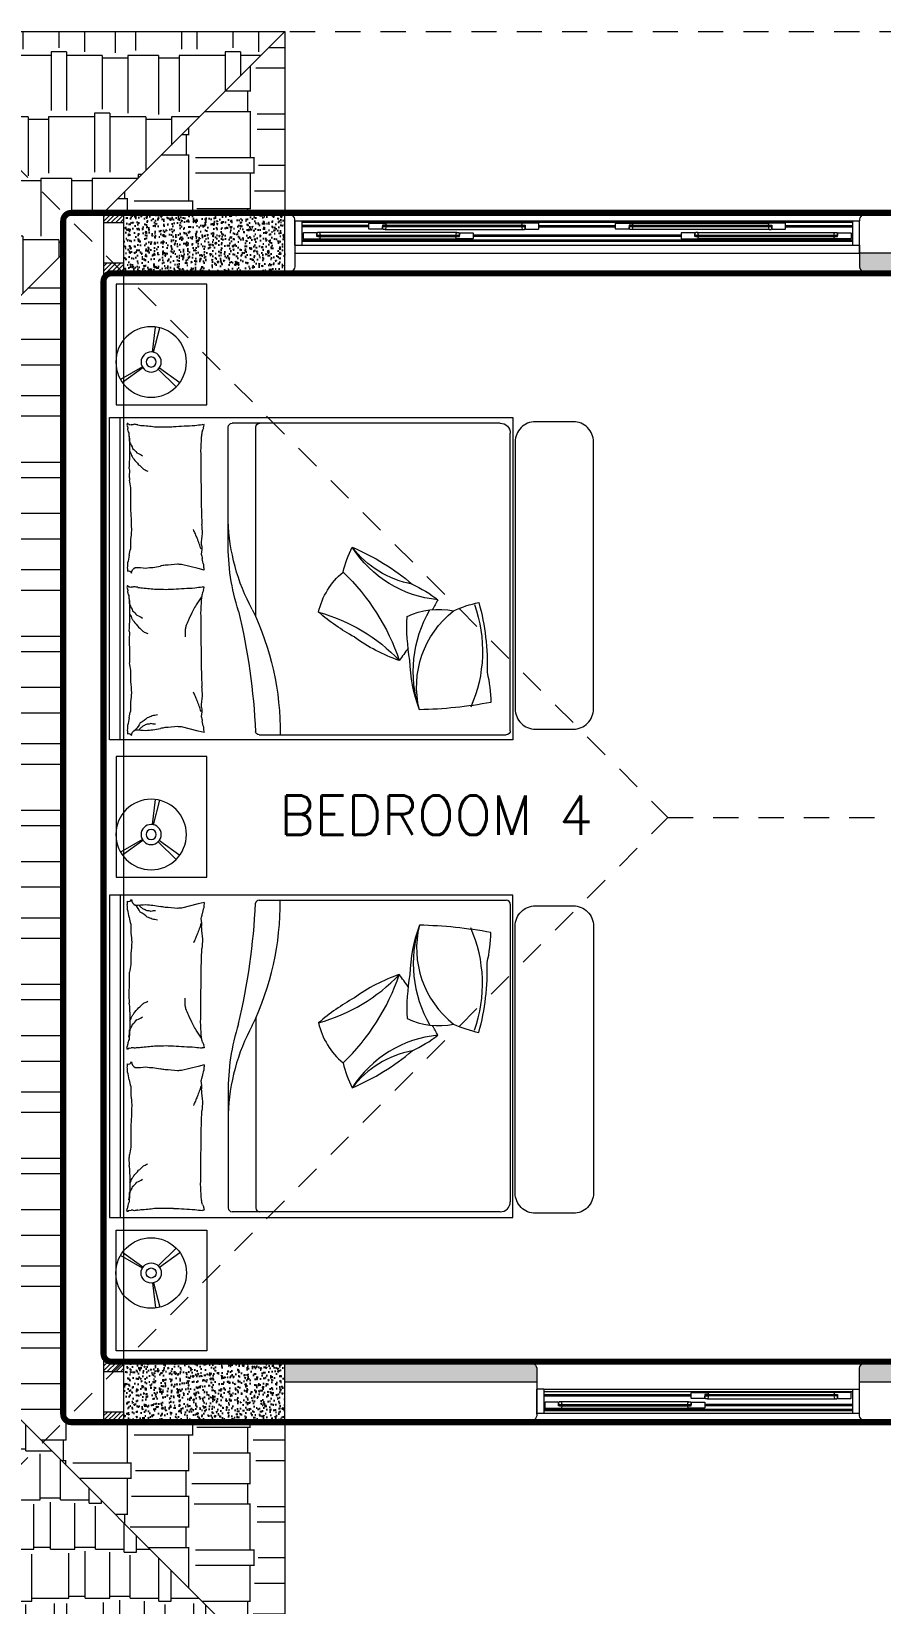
# Model space of a CAD drawing. Header units: metres. Extents: x 14 to 11050, y -346 to 476.
# Drawn here: x 208.15 to 212.37, y -204.95 to -197.15 of the extents above; entities that cross this region are included whole.
import ezdxf

# ---------------------------------------------------------------- set-up
doc = ezdxf.new("R2010")
doc.units = ezdxf.units.M
for name, pattern in [('0', [0]), ('CONTINU', [0]), ('CONTINUA', [0]), ('HIDDEN2', [0.1875, 0.125, -0.0625])]:
    doc.linetypes.add(name, pattern=pattern)
doc.layers.get('0').update_dxf_attribs({"color": 250, "linetype": '0', "lineweight": 20})
for name, color, linetype, lineweight in [('A-DOOR', 35, 'Continuous', 5), ('A-WALL', 250, 'Continuous', 20), ('baños', 140, 'Continuous', 0), ('Columnas', 7, 'Continuous', 18), ('cristales', 131, 'Continuous', 0), ('MOBILIARIOS', 252, 'Continuous', 0), ('piso', 253, 'Continuous', 0), ('PLF 01', 252, 'Continuous', 9), ('textos', 7, 'Continuous', 0)]:
    doc.layers.add(name, color=color, linetype=linetype, lineweight=lineweight)
doc.layers.add('HATCH', color=8, linetype='Continuous')
doc.layers.add('RELLENO SECCION', color=8, linetype='Continuous', lineweight=0, transparency=0.4)
for name, color, linetype, lineweight, true_color in [('REVESTIMIENTO EXTERIOR', 7, 'Continuous', 5, 0xffdebd), ('Techos 1', 7, 'HIDDEN2', 9, 0x42391a), ('Techos 2do', 7, 'CONTINUA', 5, 0x42391a)]:
    doc.layers.add(name, color=color, linetype=linetype, lineweight=lineweight, true_color=true_color)
doc.styles.get("Standard").update_dxf_attribs({"font": 'arial.ttf', "height": 0.1875})
pattern_1 = [(50, (114.33107, 55.238796), (0.058299094, -0.005100507), [0.006096, -0.067056]), (355, (114.33107, 55.238796), (-0.011277895, 0.06113819), [0.0048768, -0.053644987]), (100.451445, (114.33593, 55.23837), (0.0470212, 0.05603768), [0.005180803, -0.056988878]), (46.1842, (114.33107, 55.25505), (0.086745293, -0.013453545), [0.009144, -0.100584]), (96.63556, (114.3383, 55.25393), (0.07596932, 0.07917636), [0.00777121, -0.085483395]), (351.18415, (114.33107, 55.25505), (0.07596932, 0.07917636), [0.00731519, -0.080467114]), (21, (114.3392, 55.25099), (0.048516605, -0.032724863), [0.006096, -0.067056]), (326, (114.3392, 55.25099), (0.01977665, 0.05894015), [0.0048768, -0.0536448]), (71.451445, (114.34324, 55.24826), (0.068293254, 0.026215286), [0.005180803, -0.05698878]), (37.5, (114.331071, 55.238796), (0.000988353, 0.0270576124), [0, -0.05299456, 0, -0.0544576, 0, -0.053848]), (7.5, (114.33107, 55.238796), (0.021382292, 0.032057784), [0, -0.03104896, 0, -0.05177536, 0, -0.0205232]), (327.5, (114.312946, 55.238796), (0.0433889905, -0.001833198), [0, -0.02032, 0, -0.0633984, 0, -0.0841248]), (317.5, (114.304818, 55.238796), (0.047401338, 0.008136477), [0, -0.026416, 0, -0.04210304, 0, -0.0597408])]
pattern_2 = [(45, (272.978618, 30.03799), (-0.0112253202, 0.0112253202), [])]

# ---------------------------------------------------------------- blocks, each defined once
blk = doc.blocks.new('A$Ca0281d7f')
at = {"layer": 'MOBILIARIOS'}
for p, q in [((0.4006, 1.6), (0.4006, 0)), ((2.4006, 1.6), (0.4006, 1.6)), ((0.4627, 1.5716), (1.7925, 1.5716)), ((2.3482, 0), (2.3482, 1.6)), ((2.4006, 0), (2.4006, 1.6)), ((0.4127, 0.0458), (0.4127, 1.5216)), ((1.676, 0.6111), (1.676, 1.5516)), ((1.8125, 0.9805), (1.8125, 1.5516)), ((1.9622, 0.8502), (2.0448, 0.8708)), ((1.9322, 0.8427), (1.9622, 0.8502)), ((0.4006, 0), (2.4006, 0)), ((1.6581, 0.0258), (0.4327, 0.0258)), ((1.9322, 0.0366), (1.9622, 0.0442)), ((1.9622, 0.0442), (2.0448, 0.0648))]:
    blk.add_line(p, q, dxfattribs=at)
blk.add_lwpolyline([(0.1, 1.5789), (0.2884, 1.5789, -0.414214), (0.3884, 1.4789), (0.3884, 0.1537, -0.414214), (0.2884, 0.0537), (0.1, 0.0537, -0.414214), (0, 0.1537), (0, 1.4789, -0.414214)], format="xyb", close=True, dxfattribs=at)
for centre, radius, start, end in [((0.4627, 1.5216), 0.05, 90, 180), ((1.656, 1.5516), 0.02, 0, 90), ((1.7925, 1.5516), 0.02, 0, 90), ((1.9309, 1.5641), 0.00132, 286.69777, 7.12039), ((1.8473, 1.5384), 0.0875, 7.12039, 16.22115), ((1.9356, 1.5833), 0.0193, 260.00164, 286.69777), ((1.9215, 1.2442), 0.3212, 80.00164, 86.49514), ((1.2506, -12.0557), 13.6356, 86.49514, 86.94504), ((2.2993, 0.649), 0.9131, 93.36875, 97.6809), ((2.2872, 1.3666), 0.1983, 97.6809, 102.10946), ((2.2259, 1.8067), 0.246, 278.13348, 282.10946), ((2.2895, 1.5966), 0.0328, 248.57902, 278.13348), ((2.3, 1.5497), 0.0156, 68.57902, 111.9904), ((2.3098, 1.5651), 0.00428, 111.9904, 191.89306), ((2.309, 1.5713), 0.00232, 250.43603, 11.89306), ((2.3399, 1.5476), 0.0289, 149.34875, 184.30254), ((2.3145, 1.573), 0.00342, 201.7883, 250.43603), ((2.3384, 1.5717), 0.0251, 184.30254, 201.7883), ((1.8659, 1.514), 0.0767, 16.22115, 27.28412), ((1.9837, 1.5456), 0.0453, 192.86904, 207.28412), ((2.0891, 1.5339), 0.1459, 183.57397, 192.86904), ((3.1109, 1.5072), 1.164, 180.28654, 183.57397), ((2.0452, 0.1897), 1.3652, 86.94504, 88.36691), ((2.1579, 0.8754), 0.6787, 88.36691, 93.36875), ((1.4835, 1.5502), 0.8208, 354.74081, 358.09211), ((2.4011, 1.4844), 0.0992, 164.06476, 184.21588), ((2.2574, 1.5504), 0.0539, 329.34875, 354.74081), ((7.6668, 1.3378), 5.7185, 179.02962, 180.28654), ((2.2967, 1.3302), 0.0992, 108.43965, 126.17665), ((2.3455, 1.3659), 0.0992, 126.17665, 143.91364), ((2.3495, 1.3582), 0.0768, 141.61143, 152.76041), ((2.3823, 1.4187), 0.0992, 143.91364, 164.06476), ((2.508, 1.3226), 0.234, 152.76041, 159.13972), ((0.8066, 1.46), 1.4943, 358.09211, 0.57574), ((1.4299, 1.3372), 0.8732, 0.57574, 4.80185), ((2.3068, 1.157), 0.2002, 113.00277, 118.31676), ((2.2596, 1.303), 0.0493, 118.31676, 129.03494), ((2.3987, 1.1905), 0.2252, 129.03494, 136.18849), ((2.5639, 1.1222), 0.3916, 136.18849, 141.61143), ((2.5925, 1.3331), 0.2897, 177.46141, 184.80185), ((15.9276, 0.997), 13.9828, 178.72047, 179.52429), ((-1.4773, 1.2511), 3.7735, 356.79189, 0.00082), ((1.7752, 1.3448), 0.5293, 349.81012, 353.9133), ((2.4538, 1.2819), 0.1524, 169.81012, 177.46141), ((3.1579, 1.0151), 1.2165, 175.38242, 177.39037), ((0.8277, 1.1189), 0.9853, 331.43285, 358.12613), ((0.5395, 1.1379), 1.4048, 355.38242, 357.25094), ((1.7143, 0.9787), 0.2301, 357.25094, 11.55856), ((1.2885, 1.2948), 0.7387, 336.51559, 338.34226), ((1.3073, 1.338), 0.7387, 334.68893, 336.51559), ((1.6135, 0.9502), 0.6827, 0, 7.54685), ((0.719, 1.2586), 0.5655, 275.33912, 327.68949), ((1.6535, -0.1157), 1.1652, 113.06416, 130.32086), ((0.809, 1.2521), 0.4879, 280.69865, 322.68638), ((0.7089, 0.7072), 0.548, 13.20343, 27.03623), ((0.7419, 0.9666), 1.0706, 342.19663, 0.74184), ((2.0891, 0.9513), 0.1459, 173.56595, 191.55856), ((1.2503, 1.1919), 0.7387, 340.57202, 342.80178), ((1.2694, 1.2461), 0.7387, 338.34226, 340.57202), ((2.063, 0.8845), 0.2422, 7.54685, 15.74398), ((1.664, 0.8882), 0.2708, 350.5159, 355.91706), ((1.7149, 0.9376), 0.2297, 342.61359, 350.5159), ((2.0604, 0.8863), 0.1197, 162.61359, 173.56595), ((2.048, 0.9385), 0.0677, 267.33512, 284.04519), ((2.1561, 1.5251), 0.6588, 261.99495, 267.33512), ((2.1925, 1.177), 0.3171, 257.80162, 261.99495), ((2, -0.0065), 0.882, 77.80162, 80.31563), ((2.6046, 0.961), 0.3048, 188.43719, 195.74398), ((2.4724, 0.8783), 0.1611, 180, 188.43719), ((1.9875, 0.0508), 1.0798, 133.63057, 161.4288), ((1.0148, 0.5567), 0.3575, 12.47819, 50.46254), ((1.9313, 0.8427), 0.000917, 355.91706, 104.04494), ((2.1863, 0.6517), 0.204, 80.31563, 90), ((2.2741, 0.3638), 0.4918, 90, 96.23236), ((2.2585, 0.8252), 0.0342, 4.40021, 63.41948), ((2.3054, 0.8253), 0.0131, 63.41948, 168.72762), ((2.4017, 0.837), 0.0904, 168.72762, 180), ((1.2128, 0.1088), 0.734, 115.25901, 126.93514), ((1.9309, 0.7581), 0.00132, 286.69777, 7.12039), ((1.8473, 0.7324), 0.0875, 7.12039, 16.22115), ((1.9356, 0.7773), 0.0193, 260.00164, 286.69777), ((1.8659, 0.708), 0.0767, 16.22115, 27.28412), ((1.9837, 0.7395), 0.0453, 192.86904, 207.28412), ((1.9215, 0.4382), 0.3212, 80.00164, 86.49514), ((2.0891, 0.7279), 0.1459, 183.57397, 192.86904), ((2.5624, 1.097), 0.7286, 212.13498, 215.82629), ((1.2506, -12.8617), 13.6356, 86.49514, 86.94504), ((2.0452, -0.6163), 1.3652, 86.94504, 88.36691), ((2.1579, 0.0694), 0.6787, 88.36691, 93.36875), ((2.2993, -0.157), 0.9131, 93.36875, 97.6809), ((2.2872, 0.5605), 0.1983, 97.6809, 102.10946), ((2.2259, 1.0007), 0.246, 278.13348, 282.10946), ((2.2895, 0.7906), 0.0328, 248.57902, 278.13348), ((2.3, 0.7437), 0.0156, 68.57902, 111.9904), ((1.4835, 0.7442), 0.8208, 354.74081, 358.09211), ((2.4011, 0.6784), 0.0992, 164.06476, 184.21588), ((2.2574, 0.7444), 0.0539, 329.34875, 354.74081), ((2.3098, 0.7591), 0.00428, 111.9904, 191.89306), ((2.309, 0.7653), 0.00232, 250.43603, 11.89306), ((2.3399, 0.7416), 0.0289, 149.34875, 184.30254), ((2.3145, 0.767), 0.00342, 201.7883, 250.43603), ((2.3384, 0.7657), 0.0251, 184.30254, 201.7883), ((1.6923, 0.3726), 1.1652, 164.62778, 181.88448), ((1.2394, 0.439), 0.6885, 160.29361, 203.6414), ((0.4605, 0.1443), 0.548, 64.76704, 78.59984), ((0.7686, 0.2903), 0.3575, 64.0418, 102.02615), ((0.4001, 0.2637), 0.4774, 346.18494, 52.00166), ((2.7135, 1.7247), 2.1977, 207.92482, 209.3793), ((0.2857, 0.3397), 0.6085, 341.81005, 30.13512), ((1.5939, -0.2048), 0.8697, 105.33601, 136.41927), ((0.715, 1.3789), 0.9879, 298.49711, 311.05657), ((2.9452, 0.0436), 1.3903, 154.24266, 180.7342), ((4.7703, -0.0876), 3.0955, 166.42012, 177.62385), ((3.1109, 0.7012), 1.164, 180.28654, 183.57397), ((7.6668, 0.5318), 5.7185, 179.02962, 180.28654), ((2.2514, 0.81), 0.3126, 206.49848, 212.13498), ((3.2918, 1.2337), 1.4323, 204.32653, 206.49848), ((2.3455, 0.5598), 0.0992, 126.17665, 143.91364), ((2.3823, 0.6127), 0.0992, 143.91364, 164.06476), ((0.8066, 0.654), 1.4943, 358.09211, 0.57574), ((-0.0618, 0.5666), 0.9879, 350.06073, 2.62018), ((2.484, 0.7735), 0.5066, 200.67428, 204.32653), ((2.0801, 0.5689), 0.058, 184.08277, 200.67428), ((2.2974, 0.5316), 0.2721, 176.4448, 184.08277), ((2.3987, 0.3845), 0.2252, 129.03494, 136.18849), ((2.2967, 0.5242), 0.0992, 108.43965, 126.17665), ((2.5639, 0.3162), 0.3916, 136.18849, 141.61143), ((2.3495, 0.5522), 0.0768, 141.61143, 152.76041), ((2.508, 0.5165), 0.234, 152.76041, 159.13972), ((1.4299, 0.5311), 0.8732, 0.57574, 4.80185), ((0.716, 1.1421), 0.7874, 288.35266, 306.68512), ((15.9276, 0.191), 13.9828, 178.72047, 179.52429), ((2.3068, 0.351), 0.2002, 113.00277, 118.31676), ((2.2596, 0.497), 0.0493, 118.31676, 129.03494), ((7.6231, 0.343), 5.3217, 178.27859, 179.57305), ((2.5925, 0.5271), 0.2897, 177.46141, 184.80185), ((0.1243, 0.4201), 0.7874, 339.91627, 358.24873), ((2.7135, 1.7247), 2.1977, 215.29657, 217.24182), ((1.2424, 0.1669), 0.734, 166.82263, 178.49876), ((1.2472, 0.3451), 1.049, 353.9133, 0), ((1.7752, 0.4387), 0.5293, 349.81012, 353.9133), ((0.5395, 0.3319), 1.4048, 355.38242, 357.25094), ((3.1579, 0.2091), 1.2165, 175.38242, 177.39037), ((1.3073, 0.5319), 0.7387, 334.68893, 336.51559), ((0.9096, 2.3469), 2.1977, 259.48843, 268.80544), ((1.7143, 0.1727), 0.2301, 357.25094, 11.55856), ((2.0891, 0.1453), 0.1459, 173.56595, 191.55856), ((1.2503, 0.3859), 0.7387, 340.57202, 342.80178), ((1.2694, 0.4401), 0.7387, 338.34226, 340.57202), ((1.2885, 0.4887), 0.7387, 336.51559, 338.34226), ((1.6135, 0.1442), 0.6827, 0, 7.54685), ((1.7149, 0.1316), 0.2297, 342.61359, 350.5159), ((2.0604, 0.0803), 0.1197, 162.61359, 173.56595), ((2.2028, 0.2591), 0.1399, 253.48502, 264.36887), ((2.1724, 0.1695), 0.0915, 270, 284.68511), ((2.2535, 0.2441), 0.1399, 242.60117, 253.48502), ((2.2137, 0.1341), 0.0562, 251.2201, 270), ((2.3128, 0.2087), 0.1399, 224.90238, 242.60117), ((2.3729, 0.1484), 0.1399, 207.20359, 224.90238), ((2.063, 0.0785), 0.2422, 7.54685, 15.74398), ((2.6046, 0.155), 0.3048, 188.43719, 195.74398), ((0.4327, 0.0458), 0.02, 180, 270), ((1.6581, 0.0458), 0.02, 270, 345.37378), ((1.664, 0.0822), 0.2708, 350.5159, 355.91706), ((1.9313, 0.0367), 0.000917, 355.91706, 104.04494), ((2.048, 0.1325), 0.0677, 267.33512, 284.04519), ((2.1561, 0.7191), 0.6588, 261.99495, 267.33512), ((2.1925, 0.371), 0.3171, 257.80162, 261.99495), ((2, -0.8125), 0.882, 77.80162, 80.31563), ((2.1863, -0.1543), 0.204, 80.31563, 90), ((2.2901, 0.2688), 0.2056, 248.18508, 251.2201), ((2.2741, -0.4422), 0.4918, 90, 96.23236), ((2.2886, 0.2107), 0.1511, 244.64488, 248.18508), ((2.2673, 0.1099), 0.0526, 228.55709, 244.64488), ((2.3172, 0.1155), 0.0899, 216.26407, 228.55709), ((2.2585, 0.0192), 0.0342, 4.40021, 63.41948), ((2.3054, 0.0193), 0.0131, 63.41948, 168.72762), ((2.4724, 0.0723), 0.1611, 180, 188.43719), ((2.4017, 0.031), 0.0904, 168.72762, 180)]:
    blk.add_arc(centre, radius, start, end, dxfattribs=at)
blk = doc.blocks.new('A$C8346a57b')
at = {"layer": 'MOBILIARIOS'}
for p, q in [((0.2641, 0.2604), (0.2338, 0.3817)), ((0.2701, 0.2615), (0.2545, 0.3855)), ((0.2356, 0.1828), (0.1339, 0.1102)), ((0.2409, 0.1765), (0.1525, 0.0881)), ((0.3169, 0.1828), (0.4187, 0.1102)), ((0.3197, 0.1871), (0.4282, 0.1251))]:
    blk.add_line(p, q, dxfattribs=at)
blk.add_lwpolyline([(0, 0.5983), (0.45, 0.5983), (0.45, 0), (0, 0)], close=True, dxfattribs=at)
for radius in [0.175, 0.05, 0.025]:
    blk.add_circle((0.2763, 0.2119), radius, dxfattribs=at)
blk = doc.blocks.new('A$C89702949')
at = {"layer": 'HATCH'}
h = blk.add_hatch(dxfattribs=at)
h.set_pattern_fill('AR-CONC', color=256, scale=0.00032)
h.set_pattern_definition(pattern_1)
h.paths.add_polyline_path([(0, 19.9891), (0, 19.6891), (0.8, 19.6891), (0.8, 19.9891)])
h = blk.add_hatch(dxfattribs=at)
h.set_pattern_fill('AR-CONC', color=256, scale=0.00032)
h.set_pattern_definition(pattern_1)
h.paths.add_polyline_path([(0, 14.2891), (0, 13.9891), (0.8, 13.9891), (0.8, 14.2891)])
at = {"layer": 'Columnas'}
for points in [[(0, 19.9891), (0, 19.6891), (0.8, 19.6891), (0.8, 19.9891)], [(0, 14.2891), (0, 13.9891), (0.8, 13.9891), (0.8, 14.2891)]]:
    blk.add_lwpolyline(points, close=True, dxfattribs=at)
blk = doc.blocks.new('PL BASE 2N NASAS 09')
at = {"layer": 'PLF 01'}
h = blk.add_hatch(dxfattribs=at)
h.set_pattern_fill('LINE', color=256, scale=0.005, angle=45)
h.set_pattern_definition(pattern_2)
h.paths.add_polyline_path([(158.6475, -5.2117), (158.5475, -5.2117), (158.5475, -5.2617), (158.6475, -5.2617)])
h = blk.add_hatch(dxfattribs=at)
h.set_pattern_fill('LINE', color=256, scale=0.005, angle=45)
h.set_pattern_definition(pattern_2)
edge = h.paths.add_edge_path()
edge.add_line((158.6475, -5.4617), (158.5475, -5.4617))
edge.add_line((158.5475, -5.4617), (158.5475, -5.4517))
edge.add_line((158.5475, -5.4517), (158.5475, -5.5517))
edge.add_arc((158.5875, -5.5517), 0.04, 90, 180, ccw=False)
edge.add_line((158.5875, -5.5117), (158.6475, -5.5117))
edge.add_line((158.6475, -5.5117), (158.6475, -5.4617))
h = blk.add_hatch(dxfattribs=at)
h.set_pattern_fill('LINE', color=256, scale=0.005, angle=45)
h.set_pattern_definition(pattern_2)
edge = h.paths.add_edge_path()
edge.add_line((158.6475, -10.9617), (158.5475, -10.9617))
edge.add_line((158.5475, -10.9617), (158.5475, -10.9717))
edge.add_line((158.5475, -10.9717), (158.5475, -10.8717))
edge.add_arc((158.5875, -10.8717), 0.04, 180, 270)
edge.add_line((158.5875, -10.9117), (158.6475, -10.9117))
edge.add_line((158.6475, -10.9117), (158.6475, -10.9617))
h = blk.add_hatch(dxfattribs=at)
h.set_pattern_fill('LINE', color=256, scale=0.005, angle=45)
h.set_pattern_definition(pattern_2)
h.paths.add_polyline_path([(158.6475, -11.1617), (158.5475, -11.1617), (158.5476, -11.2117), (158.6475, -11.2117)])
at = {"layer": 'RELLENO SECCION', "true_color": 0xc7c8ca}
h = blk.add_hatch(color=9, dxfattribs=at)
h.dxf.hatch_style = 1
h.paths.add_polyline_path([(162.7475, -5.4117), (162.2975, -5.4117), (162.2975, -5.4717, 0.414214), (162.3375, -5.5117), (162.7075, -5.5117, -0.414214), (162.7475, -5.5517)])
h = blk.add_hatch(color=9, dxfattribs=at)
h.dxf.hatch_style = 1
h.paths.add_polyline_path([(160.6975, -10.9517, 0.414218), (160.6575, -10.9117), (159.4475, -10.9117), (159.4475, -11.0117), (160.6975, -11.0117)])
h.paths.add_polyline_path([(162.7475, -10.8714, -0.416876), (162.7075, -10.9117), (162.3375, -10.9117, 0.414214), (162.2975, -10.9517), (162.2975, -11.0117), (162.7475, -11.0117)])
at = {"layer": 'A-DOOR'}
for p, q in [((159.4575, -5.2117), (162.3375, -5.2117)), ((159.4975, -5.2517), (159.5315, -5.2517)), ((159.4975, -5.3717), (159.4975, -5.2517)), ((159.5315, -5.2517), (159.5315, -5.3717)), ((159.5315, -5.2517), (162.2635, -5.2517)), ((159.8635, -5.2642), (159.865, -5.2627)), ((159.8635, -5.2912), (159.8635, -5.2642)), ((159.865, -5.2927), (159.8635, -5.2912)), ((159.865, -5.2627), (159.9457, -5.2627)), ((159.93, -5.2927), (159.865, -5.2927)), ((159.9315, -5.2912), (159.93, -5.2927)), ((159.949, -5.2737), (159.9315, -5.2737)), ((159.9315, -5.2737), (159.9315, -5.2912)), ((159.9315, -5.2767), (159.9365, -5.2767)), ((159.9315, -5.2767), (159.9365, -5.2767)), ((159.9365, -5.2747), (159.9425, -5.2787)), ((159.9365, -5.2787), (159.9425, -5.2747)), ((159.9448, -5.2937), (160.6263, -5.2937)), ((159.9457, -5.2627), (159.9475, -5.2641)), ((160.6254, -5.2627), (159.9457, -5.2627)), ((159.9475, -5.2641), (159.9495, -5.2722)), ((159.9495, -5.2732), (159.949, -5.2737)), ((159.9495, -5.2722), (159.9495, -5.2732)), ((160.6236, -5.2641), (160.6215, -5.2722)), ((160.6215, -5.2722), (160.6215, -5.2732)), ((160.6215, -5.2732), (160.622, -5.2737)), ((160.622, -5.2737), (160.6395, -5.2737)), ((160.6254, -5.2627), (160.6236, -5.2641)), ((160.706, -5.2627), (160.6254, -5.2627)), ((160.6345, -5.2747), (160.6285, -5.2787)), ((160.6345, -5.2787), (160.6285, -5.2747)), ((160.6395, -5.2767), (160.6345, -5.2767)), ((160.6395, -5.2767), (160.6345, -5.2767)), ((160.6395, -5.2737), (160.6395, -5.2912)), ((160.6395, -5.2912), (160.641, -5.2927)), ((160.641, -5.2927), (160.706, -5.2927)), ((160.7075, -5.2642), (160.706, -5.2627)), ((160.706, -5.2927), (160.7075, -5.2912)), ((160.7075, -5.2912), (160.7075, -5.2642)), ((161.0875, -5.2642), (161.089, -5.2627)), ((161.0875, -5.2912), (161.0875, -5.2642)), ((161.089, -5.2927), (161.0875, -5.2912)), ((161.089, -5.2627), (161.1697, -5.2627)), ((161.154, -5.2927), (161.089, -5.2927)), ((161.1555, -5.2912), (161.154, -5.2927)), ((161.173, -5.2737), (161.1555, -5.2737)), ((161.1555, -5.2737), (161.1555, -5.2912)), ((161.1555, -5.2767), (161.1605, -5.2767)), ((161.1555, -5.2767), (161.1605, -5.2767)), ((161.1605, -5.2747), (161.1665, -5.2787)), ((161.1605, -5.2787), (161.1665, -5.2747)), ((161.8503, -5.2937), (161.1688, -5.2937)), ((161.1697, -5.2627), (161.1715, -5.2641)), ((161.1697, -5.2627), (161.8494, -5.2627)), ((161.1715, -5.2641), (161.1735, -5.2722)), ((161.1735, -5.2732), (161.173, -5.2737)), ((161.1735, -5.2722), (161.1735, -5.2732)), ((161.8476, -5.2641), (161.8455, -5.2722)), ((161.8455, -5.2722), (161.8455, -5.2732)), ((161.8455, -5.2732), (161.846, -5.2737)), ((161.846, -5.2737), (161.8635, -5.2737)), ((161.8494, -5.2627), (161.8476, -5.2641)), ((161.93, -5.2627), (161.8494, -5.2627)), ((161.8585, -5.2747), (161.8525, -5.2787)), ((161.8585, -5.2787), (161.8525, -5.2747)), ((161.8635, -5.2767), (161.8585, -5.2767)), ((161.8635, -5.2767), (161.8585, -5.2767)), ((161.8635, -5.2737), (161.8635, -5.2912)), ((161.8635, -5.2912), (161.865, -5.2927)), ((161.865, -5.2927), (161.93, -5.2927)), ((161.9315, -5.2642), (161.93, -5.2627)), ((161.93, -5.2927), (161.9315, -5.2912)), ((161.9315, -5.2912), (161.9315, -5.2642)), ((162.2635, -5.2517), (162.2635, -5.3717)), ((162.2635, -5.2517), (162.2975, -5.2517)), ((162.2975, -5.4117), (162.2975, -5.2517)), ((159.4975, -5.3717), (159.5315, -5.3717)), ((159.5315, -5.3517), (162.2635, -5.3517)), ((159.5315, -5.3717), (162.2635, -5.3717)), ((159.539, -5.3107), (159.5375, -5.3122)), ((159.5375, -5.3122), (159.5375, -5.3392)), ((159.5375, -5.3392), (159.539, -5.3407)), ((159.604, -5.3107), (159.539, -5.3107)), ((159.539, -5.3407), (159.6197, -5.3407)), ((159.6055, -5.3122), (159.604, -5.3107)), ((159.6055, -5.3297), (159.6055, -5.3122)), ((159.6055, -5.3267), (159.6105, -5.3267)), ((159.6055, -5.3267), (159.6105, -5.3267)), ((159.623, -5.3297), (159.6055, -5.3297)), ((159.6105, -5.3287), (159.6165, -5.3247)), ((159.6105, -5.3247), (159.6165, -5.3287)), ((160.3003, -5.3097), (159.6188, -5.3097)), ((159.6197, -5.3407), (159.6215, -5.3392)), ((159.6197, -5.3407), (160.2994, -5.3407)), ((159.6215, -5.3392), (159.6235, -5.3312)), ((159.6235, -5.3302), (159.623, -5.3297)), ((159.6235, -5.3312), (159.6235, -5.3302)), ((160.2955, -5.3302), (160.296, -5.3297)), ((160.2955, -5.3312), (160.2955, -5.3302)), ((160.2976, -5.3392), (160.2955, -5.3312)), ((160.296, -5.3297), (160.3135, -5.3297)), ((160.2994, -5.3407), (160.2976, -5.3392)), ((160.38, -5.3407), (160.2994, -5.3407)), ((160.3085, -5.3287), (160.3025, -5.3247)), ((160.3085, -5.3247), (160.3025, -5.3287)), ((160.3135, -5.3267), (160.3085, -5.3267)), ((160.3135, -5.3267), (160.3085, -5.3267)), ((160.3135, -5.3122), (160.315, -5.3107)), ((160.3135, -5.3297), (160.3135, -5.3122)), ((160.315, -5.3107), (160.38, -5.3107)), ((160.3815, -5.3122), (160.38, -5.3107)), ((160.3815, -5.3392), (160.38, -5.3407)), ((160.3815, -5.3122), (160.3815, -5.3392)), ((161.4135, -5.3122), (161.415, -5.3107)), ((161.4135, -5.3122), (161.4135, -5.3392)), ((161.4135, -5.3392), (161.415, -5.3407)), ((161.48, -5.3107), (161.415, -5.3107)), ((161.415, -5.3407), (161.4957, -5.3407)), ((161.4815, -5.3122), (161.48, -5.3107)), ((161.4815, -5.3297), (161.4815, -5.3122)), ((161.4815, -5.3267), (161.4865, -5.3267)), ((161.4815, -5.3267), (161.4865, -5.3267)), ((161.499, -5.3297), (161.4815, -5.3297)), ((161.4865, -5.3287), (161.4925, -5.3247)), ((161.4865, -5.3247), (161.4925, -5.3287)), ((161.4948, -5.3097), (162.1763, -5.3097)), ((161.4957, -5.3407), (161.4975, -5.3392)), ((162.1754, -5.3407), (161.4957, -5.3407)), ((161.4975, -5.3392), (161.4995, -5.3312)), ((161.4995, -5.3302), (161.499, -5.3297)), ((161.4995, -5.3312), (161.4995, -5.3302)), ((162.1715, -5.3302), (162.172, -5.3297)), ((162.1715, -5.3312), (162.1715, -5.3302)), ((162.1736, -5.3392), (162.1715, -5.3312)), ((162.172, -5.3297), (162.1895, -5.3297)), ((162.1754, -5.3407), (162.1736, -5.3392)), ((162.256, -5.3407), (162.1754, -5.3407)), ((162.1845, -5.3287), (162.1785, -5.3247)), ((162.1845, -5.3247), (162.1785, -5.3287)), ((162.1895, -5.3267), (162.1845, -5.3267)), ((162.1895, -5.3267), (162.1845, -5.3267)), ((162.1895, -5.3122), (162.191, -5.3107)), ((162.1895, -5.3297), (162.1895, -5.3122)), ((162.191, -5.3107), (162.256, -5.3107)), ((162.256, -5.3107), (162.2575, -5.3122)), ((162.2575, -5.3392), (162.256, -5.3407)), ((162.2575, -5.3122), (162.2575, -5.3392)), ((162.2635, -5.3717), (162.2975, -5.3717)), ((159.4975, -5.4117), (162.2975, -5.4117)), ((160.6975, -11.1717), (160.6975, -11.0476)), ((160.7315, -11.0476), (160.6975, -11.0476)), ((160.7315, -11.0476), (160.7315, -11.1676)), ((160.7315, -11.0476), (162.2635, -11.0476)), ((161.4635, -11.0658), (161.465, -11.0643)), ((161.4635, -11.0928), (161.4635, -11.0658)), ((161.465, -11.0643), (161.5457, -11.0643)), ((161.549, -11.0753), (161.5315, -11.0753)), ((161.5315, -11.0753), (161.5315, -11.0928)), ((161.5457, -11.0643), (161.5475, -11.0657)), ((162.1754, -11.0643), (161.5457, -11.0643)), ((161.5475, -11.0657), (161.5495, -11.0738)), ((161.5495, -11.0748), (161.549, -11.0753)), ((161.5495, -11.0738), (161.5495, -11.0748)), ((162.1736, -11.0657), (162.1715, -11.0738)), ((162.1715, -11.0738), (162.1715, -11.0748)), ((162.1715, -11.0748), (162.172, -11.0753)), ((162.172, -11.0753), (162.1895, -11.0753)), ((162.1754, -11.0643), (162.1736, -11.0657)), ((162.256, -11.0643), (162.1754, -11.0643)), ((162.1895, -11.0753), (162.1895, -11.0928)), ((162.2575, -11.0658), (162.256, -11.0643)), ((162.2575, -11.0928), (162.2575, -11.0658)), ((162.2635, -11.0476), (162.2635, -11.1676)), ((162.2635, -11.0476), (162.2975, -11.0476)), ((162.2975, -11.1717), (162.2975, -11.0476)), ((160.7315, -11.1533), (162.2635, -11.1533)), ((160.739, -11.1123), (160.7375, -11.1138)), ((160.7375, -11.1138), (160.7375, -11.1408)), ((160.7375, -11.1408), (160.739, -11.1423)), ((160.804, -11.1123), (160.739, -11.1123)), ((160.739, -11.1423), (160.8197, -11.1423)), ((160.8055, -11.1138), (160.804, -11.1123)), ((160.8055, -11.1313), (160.8055, -11.1138)), ((160.8055, -11.1283), (160.8105, -11.1283)), ((160.8055, -11.1283), (160.8105, -11.1283)), ((160.823, -11.1313), (160.8055, -11.1313)), ((160.8105, -11.1303), (160.8165, -11.1263)), ((160.8105, -11.1263), (160.8165, -11.1303)), ((161.4503, -11.1113), (160.8188, -11.1113)), ((160.8197, -11.1423), (160.8215, -11.1408)), ((160.8197, -11.1423), (161.4494, -11.1423)), ((160.8215, -11.1408), (160.8235, -11.1328)), ((160.8235, -11.1318), (160.823, -11.1313)), ((160.8235, -11.1328), (160.8235, -11.1318)), ((161.4455, -11.1318), (161.446, -11.1313)), ((161.4455, -11.1328), (161.4455, -11.1318)), ((161.4476, -11.1408), (161.4455, -11.1328)), ((161.446, -11.1313), (161.4635, -11.1313)), ((161.4494, -11.1423), (161.4476, -11.1408)), ((161.53, -11.1423), (161.4494, -11.1423)), ((161.4585, -11.1303), (161.4525, -11.1263)), ((161.4585, -11.1263), (161.4525, -11.1303)), ((161.4635, -11.1283), (161.4585, -11.1283)), ((161.4635, -11.1283), (161.4585, -11.1283)), ((161.465, -11.0943), (161.4635, -11.0928)), ((161.4635, -11.1138), (161.465, -11.1123)), ((161.4635, -11.1313), (161.4635, -11.1138)), ((161.53, -11.0943), (161.465, -11.0943)), ((161.465, -11.1123), (161.53, -11.1123)), ((161.5315, -11.0928), (161.53, -11.0943)), ((161.5315, -11.1138), (161.53, -11.1123)), ((161.5315, -11.1408), (161.53, -11.1423)), ((161.5315, -11.0783), (161.5365, -11.0783)), ((161.5315, -11.0783), (161.5365, -11.0783)), ((161.5315, -11.1138), (161.5315, -11.1408)), ((161.5365, -11.0763), (161.5425, -11.0803)), ((161.5365, -11.0803), (161.5425, -11.0763)), ((161.5448, -11.0953), (162.1763, -11.0953)), ((162.1845, -11.0763), (162.1785, -11.0803)), ((162.1845, -11.0803), (162.1785, -11.0763)), ((162.1895, -11.0783), (162.1845, -11.0783)), ((162.1895, -11.0783), (162.1845, -11.0783)), ((162.1895, -11.0928), (162.191, -11.0943)), ((162.191, -11.0943), (162.256, -11.0943)), ((162.256, -11.0943), (162.2575, -11.0928)), ((160.6975, -11.1676), (162.2975, -11.1676))]:
    blk.add_line(p, q, dxfattribs=at)
at = {"layer": 'A-DOOR', "color": 8}
for p, q in [((159.5315, -5.2577), (162.2635, -5.2577)), ((159.8635, -5.2747), (159.5315, -5.2747)), ((159.8635, -5.2807), (159.5315, -5.2807)), ((160.7075, -5.2747), (161.0875, -5.2747)), ((160.7075, -5.2807), (161.0875, -5.2807)), ((161.9315, -5.2747), (162.2635, -5.2747)), ((161.9315, -5.2807), (162.2635, -5.2807)), ((159.5315, -5.3457), (162.2635, -5.3457)), ((161.4135, -5.3227), (160.3815, -5.3227)), ((161.4135, -5.3287), (160.3815, -5.3287)), ((160.7315, -11.0593), (162.2635, -11.0593)), ((161.4635, -11.0763), (160.7315, -11.0763)), ((161.4635, -11.0823), (160.7315, -11.0823)), ((160.7315, -11.1473), (162.2635, -11.1473)), ((162.2635, -11.1243), (161.5315, -11.1243)), ((162.2635, -11.1303), (161.5315, -11.1303))]:
    blk.add_line(p, q, dxfattribs=at)
at = {"layer": 'A-DOOR'}
for points in [[(159.9315, -5.2767), (159.9365, -5.2767), (159.9365, -5.2767), (159.9315, -5.2767)], [(160.6345, -5.2747), (159.9365, -5.2747), (159.9365, -5.2787), (160.6345, -5.2787)], [(159.9365, -5.2747), (159.9425, -5.2747), (159.9425, -5.2787), (159.9365, -5.2787)], [(159.949, -5.2737), (159.937, -5.2737), (159.937, -5.2747), (159.949, -5.2747)], [(159.949, -5.2787), (159.937, -5.2787), (159.937, -5.2797), (159.949, -5.2797)], [(159.9425, -5.2747), (159.9475, -5.2747), (159.9475, -5.2787), (159.9425, -5.2787)], [(160.622, -5.2737), (160.634, -5.2737), (160.634, -5.2747), (160.622, -5.2747)], [(160.622, -5.2787), (160.634, -5.2787), (160.634, -5.2797), (160.622, -5.2797)], [(160.6285, -5.2747), (160.6235, -5.2747), (160.6235, -5.2787), (160.6285, -5.2787)], [(160.6345, -5.2747), (160.6285, -5.2747), (160.6285, -5.2787), (160.6345, -5.2787)], [(160.6395, -5.2767), (160.6345, -5.2767), (160.6345, -5.2767), (160.6395, -5.2767)], [(161.1555, -5.2767), (161.1605, -5.2767), (161.1605, -5.2767), (161.1555, -5.2767)], [(161.1605, -5.2747), (161.1665, -5.2747), (161.1665, -5.2787), (161.1605, -5.2787)], [(161.1605, -5.2747), (161.8585, -5.2747), (161.8585, -5.2787), (161.1605, -5.2787)], [(161.173, -5.2737), (161.161, -5.2737), (161.161, -5.2747), (161.173, -5.2747)], [(161.173, -5.2787), (161.161, -5.2787), (161.161, -5.2797), (161.173, -5.2797)], [(161.1665, -5.2747), (161.1715, -5.2747), (161.1715, -5.2787), (161.1665, -5.2787)], [(161.846, -5.2737), (161.858, -5.2737), (161.858, -5.2747), (161.846, -5.2747)], [(161.846, -5.2787), (161.858, -5.2787), (161.858, -5.2797), (161.846, -5.2797)], [(161.8525, -5.2747), (161.8475, -5.2747), (161.8475, -5.2787), (161.8525, -5.2787)], [(161.8585, -5.2747), (161.8525, -5.2747), (161.8525, -5.2787), (161.8585, -5.2787)], [(161.8635, -5.2767), (161.8585, -5.2767), (161.8585, -5.2767), (161.8635, -5.2767)], [(159.6055, -5.3267), (159.6105, -5.3267), (159.6105, -5.3267), (159.6055, -5.3267)], [(159.6105, -5.3287), (159.6165, -5.3287), (159.6165, -5.3247), (159.6105, -5.3247)], [(159.6105, -5.3287), (160.3085, -5.3287), (160.3085, -5.3247), (159.6105, -5.3247)], [(159.623, -5.3247), (159.611, -5.3247), (159.611, -5.3237), (159.623, -5.3237)], [(159.623, -5.3297), (159.611, -5.3297), (159.611, -5.3287), (159.623, -5.3287)], [(159.6165, -5.3287), (159.6215, -5.3287), (159.6215, -5.3247), (159.6165, -5.3247)], [(160.296, -5.3247), (160.308, -5.3247), (160.308, -5.3237), (160.296, -5.3237)], [(160.296, -5.3297), (160.308, -5.3297), (160.308, -5.3287), (160.296, -5.3287)], [(160.3025, -5.3287), (160.2975, -5.3287), (160.2975, -5.3247), (160.3025, -5.3247)], [(160.3085, -5.3287), (160.3025, -5.3287), (160.3025, -5.3247), (160.3085, -5.3247)], [(160.3135, -5.3267), (160.3085, -5.3267), (160.3085, -5.3267), (160.3135, -5.3267)], [(161.4815, -5.3267), (161.4865, -5.3267), (161.4865, -5.3267), (161.4815, -5.3267)], [(162.1845, -5.3287), (161.4865, -5.3287), (161.4865, -5.3247), (162.1845, -5.3247)], [(161.4865, -5.3287), (161.4925, -5.3287), (161.4925, -5.3247), (161.4865, -5.3247)], [(161.499, -5.3247), (161.487, -5.3247), (161.487, -5.3237), (161.499, -5.3237)], [(161.499, -5.3297), (161.487, -5.3297), (161.487, -5.3287), (161.499, -5.3287)], [(161.4925, -5.3287), (161.4975, -5.3287), (161.4975, -5.3247), (161.4925, -5.3247)], [(162.172, -5.3247), (162.184, -5.3247), (162.184, -5.3237), (162.172, -5.3237)], [(162.172, -5.3297), (162.184, -5.3297), (162.184, -5.3287), (162.172, -5.3287)], [(162.1785, -5.3287), (162.1735, -5.3287), (162.1735, -5.3247), (162.1785, -5.3247)], [(162.1845, -5.3287), (162.1785, -5.3287), (162.1785, -5.3247), (162.1845, -5.3247)], [(162.1895, -5.3267), (162.1845, -5.3267), (162.1845, -5.3267), (162.1895, -5.3267)], [(161.549, -11.0753), (161.537, -11.0753), (161.537, -11.0763), (161.549, -11.0763)], [(162.172, -11.0753), (162.184, -11.0753), (162.184, -11.0763), (162.172, -11.0763)], [(160.8055, -11.1283), (160.8105, -11.1283), (160.8105, -11.1283), (160.8055, -11.1283)], [(160.8105, -11.1303), (160.8165, -11.1303), (160.8165, -11.1263), (160.8105, -11.1263)], [(160.8105, -11.1303), (161.4585, -11.1303), (161.4585, -11.1263), (160.8105, -11.1263)], [(160.823, -11.1263), (160.811, -11.1263), (160.811, -11.1253), (160.823, -11.1253)], [(160.823, -11.1313), (160.811, -11.1313), (160.811, -11.1303), (160.823, -11.1303)], [(160.8165, -11.1303), (160.8215, -11.1303), (160.8215, -11.1263), (160.8165, -11.1263)], [(161.446, -11.1263), (161.458, -11.1263), (161.458, -11.1253), (161.446, -11.1253)], [(161.446, -11.1313), (161.458, -11.1313), (161.458, -11.1303), (161.446, -11.1303)], [(161.4525, -11.1303), (161.4475, -11.1303), (161.4475, -11.1263), (161.4525, -11.1263)], [(161.4585, -11.1303), (161.4525, -11.1303), (161.4525, -11.1263), (161.4585, -11.1263)], [(161.4635, -11.1283), (161.4585, -11.1283), (161.4585, -11.1283), (161.4635, -11.1283)], [(161.5315, -11.0783), (161.5365, -11.0783), (161.5365, -11.0783), (161.5315, -11.0783)], [(162.1845, -11.0763), (161.5365, -11.0763), (161.5365, -11.0803), (162.1845, -11.0803)], [(161.5365, -11.0763), (161.5425, -11.0763), (161.5425, -11.0803), (161.5365, -11.0803)], [(161.549, -11.0803), (161.537, -11.0803), (161.537, -11.0813), (161.549, -11.0813)], [(161.5425, -11.0763), (161.5475, -11.0763), (161.5475, -11.0803), (161.5425, -11.0803)], [(162.172, -11.0803), (162.184, -11.0803), (162.184, -11.0813), (162.172, -11.0813)], [(162.1785, -11.0763), (162.1735, -11.0763), (162.1735, -11.0803), (162.1785, -11.0803)], [(162.1845, -11.0763), (162.1785, -11.0763), (162.1785, -11.0803), (162.1845, -11.0803)], [(162.1895, -11.0783), (162.1845, -11.0783), (162.1845, -11.0783), (162.1895, -11.0783)]]:
    blk.add_lwpolyline(points, close=True, dxfattribs=at)
for points in [[(159.9337, -5.2922, 0.341999), (159.9318, -5.2907), (159.9315, -5.2904), (159.9315, -5.2807), (159.9325, -5.2797), (159.9495, -5.2797), (159.9495, -5.2802), (159.9462, -5.2926, -0.339454), (159.9448, -5.2937), (159.9356, -5.2937, -0.341999)], [(160.6374, -5.2922, -0.341999), (160.6393, -5.2907), (160.6395, -5.2904), (160.6395, -5.2807), (160.6385, -5.2797), (160.6215, -5.2797), (160.6215, -5.2802), (160.6249, -5.2926, 0.339454), (160.6263, -5.2937), (160.6355, -5.2937, 0.341999)], [(161.1577, -5.2922, 0.341999), (161.1558, -5.2907), (161.1555, -5.2904), (161.1555, -5.2807), (161.1565, -5.2797), (161.1735, -5.2797), (161.1735, -5.2802), (161.1702, -5.2926, -0.339454), (161.1688, -5.2937), (161.1596, -5.2937, -0.341999)], [(161.8614, -5.2922, -0.341999), (161.8633, -5.2907), (161.8635, -5.2904), (161.8635, -5.2807), (161.8625, -5.2797), (161.8455, -5.2797), (161.8455, -5.2802), (161.8489, -5.2926, 0.339454), (161.8503, -5.2937), (161.8595, -5.2937, 0.341999)], [(159.6077, -5.3112, -0.341999), (159.6058, -5.3127), (159.6055, -5.313), (159.6055, -5.3227), (159.6065, -5.3237), (159.6235, -5.3237), (159.6235, -5.3232), (159.6202, -5.3108, 0.339454), (159.6188, -5.3097), (159.6096, -5.3097, 0.341999)], [(160.3114, -5.3112, 0.341999), (160.3133, -5.3127), (160.3135, -5.313), (160.3135, -5.3227), (160.3125, -5.3237), (160.2955, -5.3237), (160.2955, -5.3232), (160.2989, -5.3108, -0.339454), (160.3003, -5.3097), (160.3095, -5.3097, -0.341999)], [(161.4837, -5.3112, -0.341999), (161.4818, -5.3127), (161.4815, -5.313), (161.4815, -5.3227), (161.4825, -5.3237), (161.4995, -5.3237), (161.4995, -5.3232), (161.4962, -5.3108, 0.339454), (161.4948, -5.3097), (161.4856, -5.3097, 0.341999)], [(162.1874, -5.3112, 0.341999), (162.1893, -5.3127), (162.1895, -5.313), (162.1895, -5.3227), (162.1885, -5.3237), (162.1715, -5.3237), (162.1715, -5.3232), (162.1749, -5.3108, -0.339454), (162.1763, -5.3097), (162.1855, -5.3097, -0.341999)], [(160.8077, -11.1128, -0.341999), (160.8058, -11.1143), (160.8055, -11.1146), (160.8055, -11.1243), (160.8065, -11.1253), (160.8235, -11.1253), (160.8235, -11.1248), (160.8202, -11.1124, 0.339454), (160.8188, -11.1113), (160.8096, -11.1113, 0.341999)], [(161.4614, -11.1128, 0.341999), (161.4633, -11.1143), (161.4635, -11.1146), (161.4635, -11.1243), (161.4625, -11.1253), (161.4455, -11.1253), (161.4455, -11.1248), (161.4489, -11.1124, -0.339454), (161.4503, -11.1113), (161.4595, -11.1113, -0.341999)], [(161.5337, -11.0938, 0.341999), (161.5318, -11.0923), (161.5315, -11.092), (161.5315, -11.0823), (161.5325, -11.0813), (161.5495, -11.0813), (161.5495, -11.0818), (161.5462, -11.0942, -0.339454), (161.5448, -11.0953), (161.5356, -11.0953, -0.341999)], [(162.1874, -11.0938, -0.341999), (162.1893, -11.0923), (162.1895, -11.092), (162.1895, -11.0823), (162.1885, -11.0813), (162.1715, -11.0813), (162.1715, -11.0818), (162.1749, -11.0942, 0.339454), (162.1763, -11.0953), (162.1855, -11.0953, 0.341999)]]:
    blk.add_lwpolyline(points, format="xyb", close=True, dxfattribs=at)
at = {"layer": 'A-DOOR', "color": 7}
for points in [[(160.6345, -5.2787), (159.9365, -5.2787), (159.9365, -5.2747), (160.6345, -5.2747)], [(161.1605, -5.2787), (161.8585, -5.2787), (161.8585, -5.2747), (161.1605, -5.2747)], [(159.6105, -5.3247), (160.3085, -5.3247), (160.3085, -5.3287), (159.6105, -5.3287)], [(162.1845, -5.3247), (161.4865, -5.3247), (161.4865, -5.3287), (162.1845, -5.3287)], [(160.8105, -11.1263), (161.4585, -11.1263), (161.4585, -11.1303), (160.8105, -11.1303)], [(162.1845, -11.0803), (161.5365, -11.0803), (161.5365, -11.0763), (162.1845, -11.0763)]]:
    blk.add_lwpolyline(points, close=True, dxfattribs=at)
at = {"layer": 'A-WALL'}
for p, q in [((158.3875, -5.2117), (159.4575, -5.2117)), ((162.3375, -5.2117), (163.2075, -5.2117)), ((158.6475, -5.2617), (158.5475, -5.2617)), ((162.2975, -5.3717), (162.2975, -5.4717)), ((158.6475, -5.4617), (158.5475, -5.4617)), ((158.6475, -5.5117), (158.5875, -5.5117)), ((162.7075, -5.5117), (159.4575, -5.5117)), ((158.6475, -10.9117), (158.5875, -10.9117)), ((158.6475, -10.9117), (158.5875, -10.9117)), ((160.6575, -10.9117), (162.3375, -10.9117)), ((158.6475, -10.9617), (158.5475, -10.9617)), ((159.4475, -11.0117), (160.6975, -11.0117)), ((162.2975, -11.0117), (162.7482, -11.0117)), ((158.6475, -11.1617), (158.5475, -11.1617)), ((160.6575, -11.2117), (162.3375, -11.2117))]:
    blk.add_line(p, q, dxfattribs=at)
for points in [[(158.5475, -5.2117), (158.5476, -11.2117)], [(162.2975, -5.4117), (162.2975, -5.2517)], [(159.4475, -10.9117), (160.6575, -10.9117)]]:
    blk.add_lwpolyline(points, dxfattribs=at)
for points in [[(159.4475, -10.9117), (160.6575, -10.9117, -0.414214), (160.6975, -10.9517), (160.6975, -11.1717, -0.414213), (160.6575, -11.2117), (158.3875, -11.2117, -0.414214), (158.3475, -11.1717), (158.3475, -5.2517)], [(159.4975, -5.2517), (159.4975, -5.4717, -0.414214), (159.4575, -5.5117), (159.4475, -5.5117)], [(163.2475, -5.4117), (162.8975, -5.4117), (162.8975, -5.6217, -0.414214), (162.8575, -5.6617), (162.7875, -5.6617, -0.414214), (162.7475, -5.6217), (162.7475, -5.4117), (162.2975, -5.4117)], [(165.2281, -11.2118), (162.3375, -11.2117, -0.414212), (162.2975, -11.1717), (162.2975, -10.9517, -0.414214), (162.3375, -10.9117), (162.7075, -10.9117)]]:
    blk.add_lwpolyline(points, format="xyb", dxfattribs=at)
for centre, start, end in [((158.3875, -5.2517), 90, 180), ((159.4575, -5.2517), 0.00002, 90), ((162.3375, -5.2517), 90.00005, 179.99998), ((158.5875, -5.5517), 90, 180), ((162.3375, -5.4717), 180, 270), ((158.5875, -10.8717), 180, 270)]:
    blk.add_arc(centre, 0.04, start, end, dxfattribs=at)
at = {"layer": 'cristales', "const_width": 0.004}
for points in [[(160.6235, -5.2767), (159.9475, -5.2767)], [(161.1715, -5.2767), (161.8475, -5.2767)], [(159.6215, -5.3267), (160.2975, -5.3267)], [(162.1735, -5.3267), (161.4975, -5.3267)], [(160.8215, -11.1283), (161.4475, -11.1283)], [(162.1735, -11.0783), (161.5475, -11.0783)]]:
    blk.add_lwpolyline(points, dxfattribs=at)
at = {"layer": 'piso', "color": 252, "true_color": 0x939598}
blk.add_line((158.6475, -5.5117), (158.6475, -10.9117), dxfattribs=at)
at = {"layer": 'Techos 1', "linetype": 'ByBlock'}
for p, q in [((149.6475, -4.3117), (159.4475, -4.3117)), ((159.4475, -4.3117), (158.5475, -5.2117)), ((159.4475, -4.3117), (159.4475, -5.2117)), ((158.3475, -5.4117), (155.3475, -8.4117)), ((159.4475, -12.5117), (155.3475, -8.4117)), ((159.4475, -11.2117), (159.4475, -12.5117))]:
    blk.add_line(p, q, dxfattribs=at)
at = {"layer": 'Techos 1'}
for p, q in [((157.4475, -4.3117), (185.4975, -4.3117)), ((157.4475, -4.3117), (161.3475, -8.2117)), ((157.4475, -12.1117), (161.3475, -8.2117)), ((161.3475, -8.2117), (176.0975, -8.2117))]:
    blk.add_line(p, q, dxfattribs=at)
at = {"layer": 'Techos 1', "linetype": 'CONTINU'}
blk.add_line((159.4475, -4.3117), (158.5475, -5.2117), dxfattribs=at)
at = {"color": 1}
blk.add_blockref('A$C89702949', (158.6475, -25.2008), dxfattribs=at)
at = {"layer": 'baños', "linetype": 'Continuous', "flags": 8}
for tag, p in [('MODELNUMBER', (167.1329, -5.6306, 0)), ('TRADENAME', (167.1329, -5.6307, 0)), ('PRODUCT', (167.1329, -5.6307, 0)), ('MATERIAL', (167.1329, -5.6307, 0)), ('MODELNUMBER', (168.3076, -5.6306, 0)), ('TRADENAME', (168.3076, -5.6307, 0)), ('PRODUCT', (168.3076, -5.6307, 0)), ('MATERIAL', (168.3076, -5.6307, 0))]:
    blk.add_attdef(tag, p, '', height=0.0000254, rotation=180.00008, dxfattribs=at)
at = {"layer": 'baños', "linetype": 'Continuous'}
for tag, p, rotation in [('MODELNUMBER', (169.2428, -19.7065), 180.00008), ('TRADENAME', (169.2428, -19.7064), 180.00008), ('MATERIAL', (169.243, -19.7063), 180.00008), ('PRODUCT', (169.243, -19.7064), 180.00008), ('MODELNUMBER', (169.9524, -19.7065), 179.99992), ('MATERIAL', (169.9524, -19.7063), 179.99992), ('TRADENAME', (169.9524, -19.7064), 179.99992), ('PRODUCT', (169.9524, -19.7064), 179.99992)]:
    blk.add_attdef(tag, p, '', height=0.0000254, rotation=rotation, dxfattribs=at)
at = {"layer": 'textos', "insert": (159.2867, -8.2981), "char_height": 0.195, "width": 3.404877, "attachment_point": 7}
blk.add_mtext('{\\Fromans|c0; BEDROOM 4}', dxfattribs=at)
blk = doc.blocks.new('PL MUEBLES 2N NASAS 09')
at = {"layer": 'Techos 2do'}
h = blk.add_hatch(dxfattribs=at)
h.set_pattern_fill('AR-RSHKE', color=256, scale=0.001, angle=180)
h.set_pattern_definition([(180, (0.00952, 45.04422), (-0.6477, -0.3048), [0.1524, -0.127, 0.1778, -0.0762, 0.2286, -0.1016]), (180, (-0.14288, 45.03152), (-0.6477, -0.3048), [0.127, -0.4826, 0.1016, -0.1524]), (180, (-0.44768, 45.06327), (-0.6477, -0.3048), [0.0762, -0.7874]), (270, (0.00952, 45.04422), (0.2159, -0.3048), [0.2921, -0.9271]), (270, (-0.14288, 45.04422), (0.2159, -0.3048), [0.28575, -0.93345]), (270, (-0.26988, 45.04422), (0.2159, -0.3048), [0.2667, -0.9525]), (270, (-0.44768, 45.06327), (0.2159, -0.3048), [0.2921, -0.9271]), (270, (-0.52388, 45.06327), (0.2159, -0.3048), [0.2921, -0.9271]), (270, (-0.75248, 45.04422), (0.2159, -0.3048), [0.2794, -0.9398])])
edge = h.paths.add_edge_path()
edge.add_line((199.5618, 58.4053), (203.6618, 54.3053))
edge.add_line((203.6618, 54.3053), (205.2618, 54.3053))
edge.add_line((205.2618, 54.3053), (208.2618, 57.3053))
edge.add_line((208.2618, 57.3053), (208.2618, 57.4653))
edge.add_arc((208.3018, 57.4653), 0.04, 90, 180, ccw=False)
edge.add_line((208.3018, 57.5053), (208.4622, 57.5053))
edge.add_line((208.4622, 57.5053), (209.3618, 58.4049))
edge.add_line((209.3618, 58.4049), (199.5618, 58.4053))
h = blk.add_hatch(dxfattribs=at)
h.set_pattern_fill('AR-RSHKE', color=256, scale=0.001, angle=89.99726)
h.set_pattern_definition([(89.997, (208.9486, 54.50617), (-0.304769, 0.647715), [0.1524, -0.127, 0.1778, -0.0762, 0.2286, -0.1016]), (89.997, (208.93592, 54.65857), (-0.304769, 0.647715), [0.127, -0.4826, 0.1016, -0.1524]), (89.997, (208.96768, 54.96336), (-0.304769, 0.647715), [0.0762, -0.7874]), (179.9973, (208.9486, 54.50617), (-0.30481, -0.2158854), [0.2921, -0.9271]), (179.9973, (208.94862, 54.65857), (-0.30481, -0.2158854), [0.28575, -0.93345]), (179.9973, (208.94862, 54.78557), (-0.30481, -0.2158854), [0.2667, -0.9525]), (179.9973, (208.96768, 54.96336), (-0.30481, -0.2158854), [0.2921, -0.9271]), (179.9973, (208.96768, 55.03956), (-0.30481, -0.2158854), [0.2921, -0.9271]), (179.9973, (208.94865, 55.26817), (-0.30481, -0.2158854), [0.2794, -0.9398])])
edge = h.paths.add_edge_path()
edge.add_line((208.3018, 51.5053), (209.3618, 51.5053))
edge.add_line((209.3618, 51.5053), (209.3618, 50.2053))
edge.add_line((209.3618, 50.2053), (205.2618, 54.3053))
edge.add_line((205.2618, 54.3053), (208.2618, 57.3053))
edge.add_line((208.2618, 57.3053), (208.2618, 54.2053))
edge.add_line((208.2618, 54.2053), (208.2618, 51.5453))
edge.add_arc((208.3018, 51.5453), 0.04, 180, 270.00016)
h.paths.add_polyline_path([(208.4622, 57.5053), (209.3622, 58.4053), (209.3622, 57.5053)])
h = blk.add_hatch(dxfattribs=at)
h.set_pattern_fill('AR-RSHKE', color=256, scale=0.0008)
h.set_pattern_definition([(0, (1.32934, 235.69313), (0.51816, 0.24384), [0.12192, -0.1016, 0.14224, -0.06096, 0.18288, -0.08128]), (0, (1.45126, 235.7033), (0.51816, 0.24384), [0.1016, -0.38608, 0.08128, -0.12192]), (0, (1.6951, 235.6779), (0.51816, 0.24384), [0.06096, -0.62992]), (90, (1.32934, 235.69313), (-0.17272, 0.24384), [0.23368, -0.74168]), (90, (1.45126, 235.69313), (-0.17272, 0.24384), [0.2286, -0.74676]), (90, (1.55286, 235.69313), (-0.17272, 0.24384), [0.21336, -0.762]), (90, (1.6951, 235.67789), (-0.17272, 0.24384), [0.23368, -0.74168]), (90, (1.75606, 235.67789), (-0.17272, 0.24384), [0.23368, -0.74168]), (90, (1.93894, 235.69313), (-0.17272, 0.24384), [0.22352, -0.75184])])
h.paths.add_polyline_path([(199.5618, 50.2053), (203.6618, 54.3053), (205.2618, 54.3053), (209.3618, 50.2053), (207.9618, 50.2053), (204.8118, 53.3553), (201.6618, 50.2053)])
blk.add_blockref('PL BASE 2N NASAS 09', (49.9143, 62.717))
at = {"layer": 'MOBILIARIOS', "xscale": -1}
for name, p in [('A$C8346a57b', (208.9746, 56.5533)), ('A$Ca0281d7f', (210.8929, 54.8901)), ('A$C8346a57b', (208.9746, 54.2088))]:
    blk.add_blockref(name, p, dxfattribs=at)
at = {"layer": 'MOBILIARIOS', "rotation": 180}
for name, p in [('A$Ca0281d7f', (210.8929, 54.1205)), ('A$C8346a57b', (208.9746, 52.4572))]:
    blk.add_blockref(name, p, dxfattribs=at)

msp = doc.modelspace()

# ---------------------------------------------------------------- linework, layer by layer
at = {"layer": 'REVESTIMIENTO EXTERIOR', "const_width": 0.03}
msp.add_lwpolyline([(208.3118, -204.0119), (208.3118, -198.0919, -0.414214), (208.3518, -198.0519), (229.5218, -198.0519, -0.464369), (229.5618, -198.0919), (229.5618, -218.0119, -0.414214), (229.5218, -218.0519), (223.9518, -218.0519)], format="xyb", dxfattribs=at)
msp.add_lwpolyline([(208.5118, -198.3919, -0.407125), (208.5509, -198.3519), (209.4218, -198.3519), (212.3018, -198.3519), (212.6718, -198.3519, -0.414213), (212.7118, -198.3919), (212.7118, -203.7119, -0.414551), (212.6718, -203.7519), (212.3018, -203.7519), (210.6218, -203.7519), (208.5518, -203.7519, -0.414216), (208.5118, -203.7119)], format="xyb", close=True, dxfattribs=at)
at = {"layer": 'REVESTIMIENTO EXTERIOR', "color": 30, "true_color": 0xf8991e, "const_width": 0.03}
msp.add_lwpolyline([(215.2624, -203.9726, -0.44184), (215.1918, -204.0519), (208.3518, -204.0519, -0.414214), (208.3118, -204.0119)], format="xyb", dxfattribs=at)

# ---------------------------------------------------------------- block references
at = {"layer": 'REVESTIMIENTO EXTERIOR', "color": 30, "true_color": 0xf8991e}
msp.add_blockref('PL MUEBLES 2N NASAS 09', (0.05, -255.5571), dxfattribs=at)

doc.saveas('drawing.dxf')
